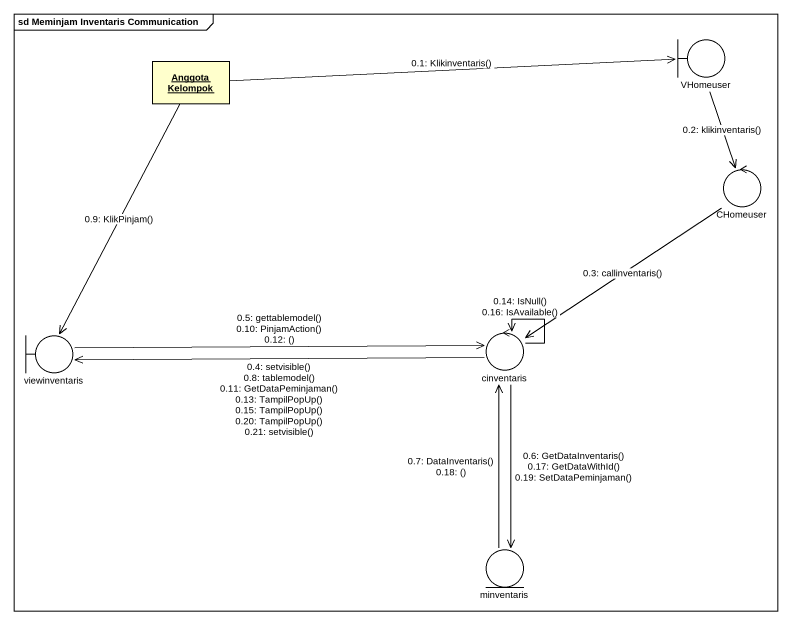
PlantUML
@startuml
mainframe sd Meminjam Inventaris Communication
allowmixing
hide circle
hide empty members
object "Anggota Kelompok" as Anggota_Kelompok
boundary VHomeuser
control CHomeuser
control cinventaris
boundary viewinventaris
entity minventaris
Anggota_Kelompok -right-> VHomeuser : 0.1: Klikinventaris()
VHomeuser --> CHomeuser : 0.2: klikinventaris()
CHomeuser --> cinventaris : 0.3: callinventaris()
cinventaris -left-> viewinventaris : 0.4: setvisible()\n0.8: tablemodel()\n0.11: GetDataPeminjaman()\n0.13: TampilPopUp()\n0.15: TampilPopUp()\n0.20: TampilPopUp()\n0.21: setvisible()
viewinventaris -right-> cinventaris : 0.5: gettablemodel()\n0.10: PinjamAction()\n0.12: ()
cinventaris --> minventaris : 0.6: GetDataInventaris()\n0.17: GetDataWithId()\n0.19: SetDataPeminjaman()
minventaris -up-> cinventaris : 0.7: DataInventaris()\n0.18: ()
Anggota_Kelompok --> viewinventaris : 0.9: KlikPinjam()
cinventaris --> cinventaris : 0.14: IsNull()\n0.16: IsAvailable()
@enduml
